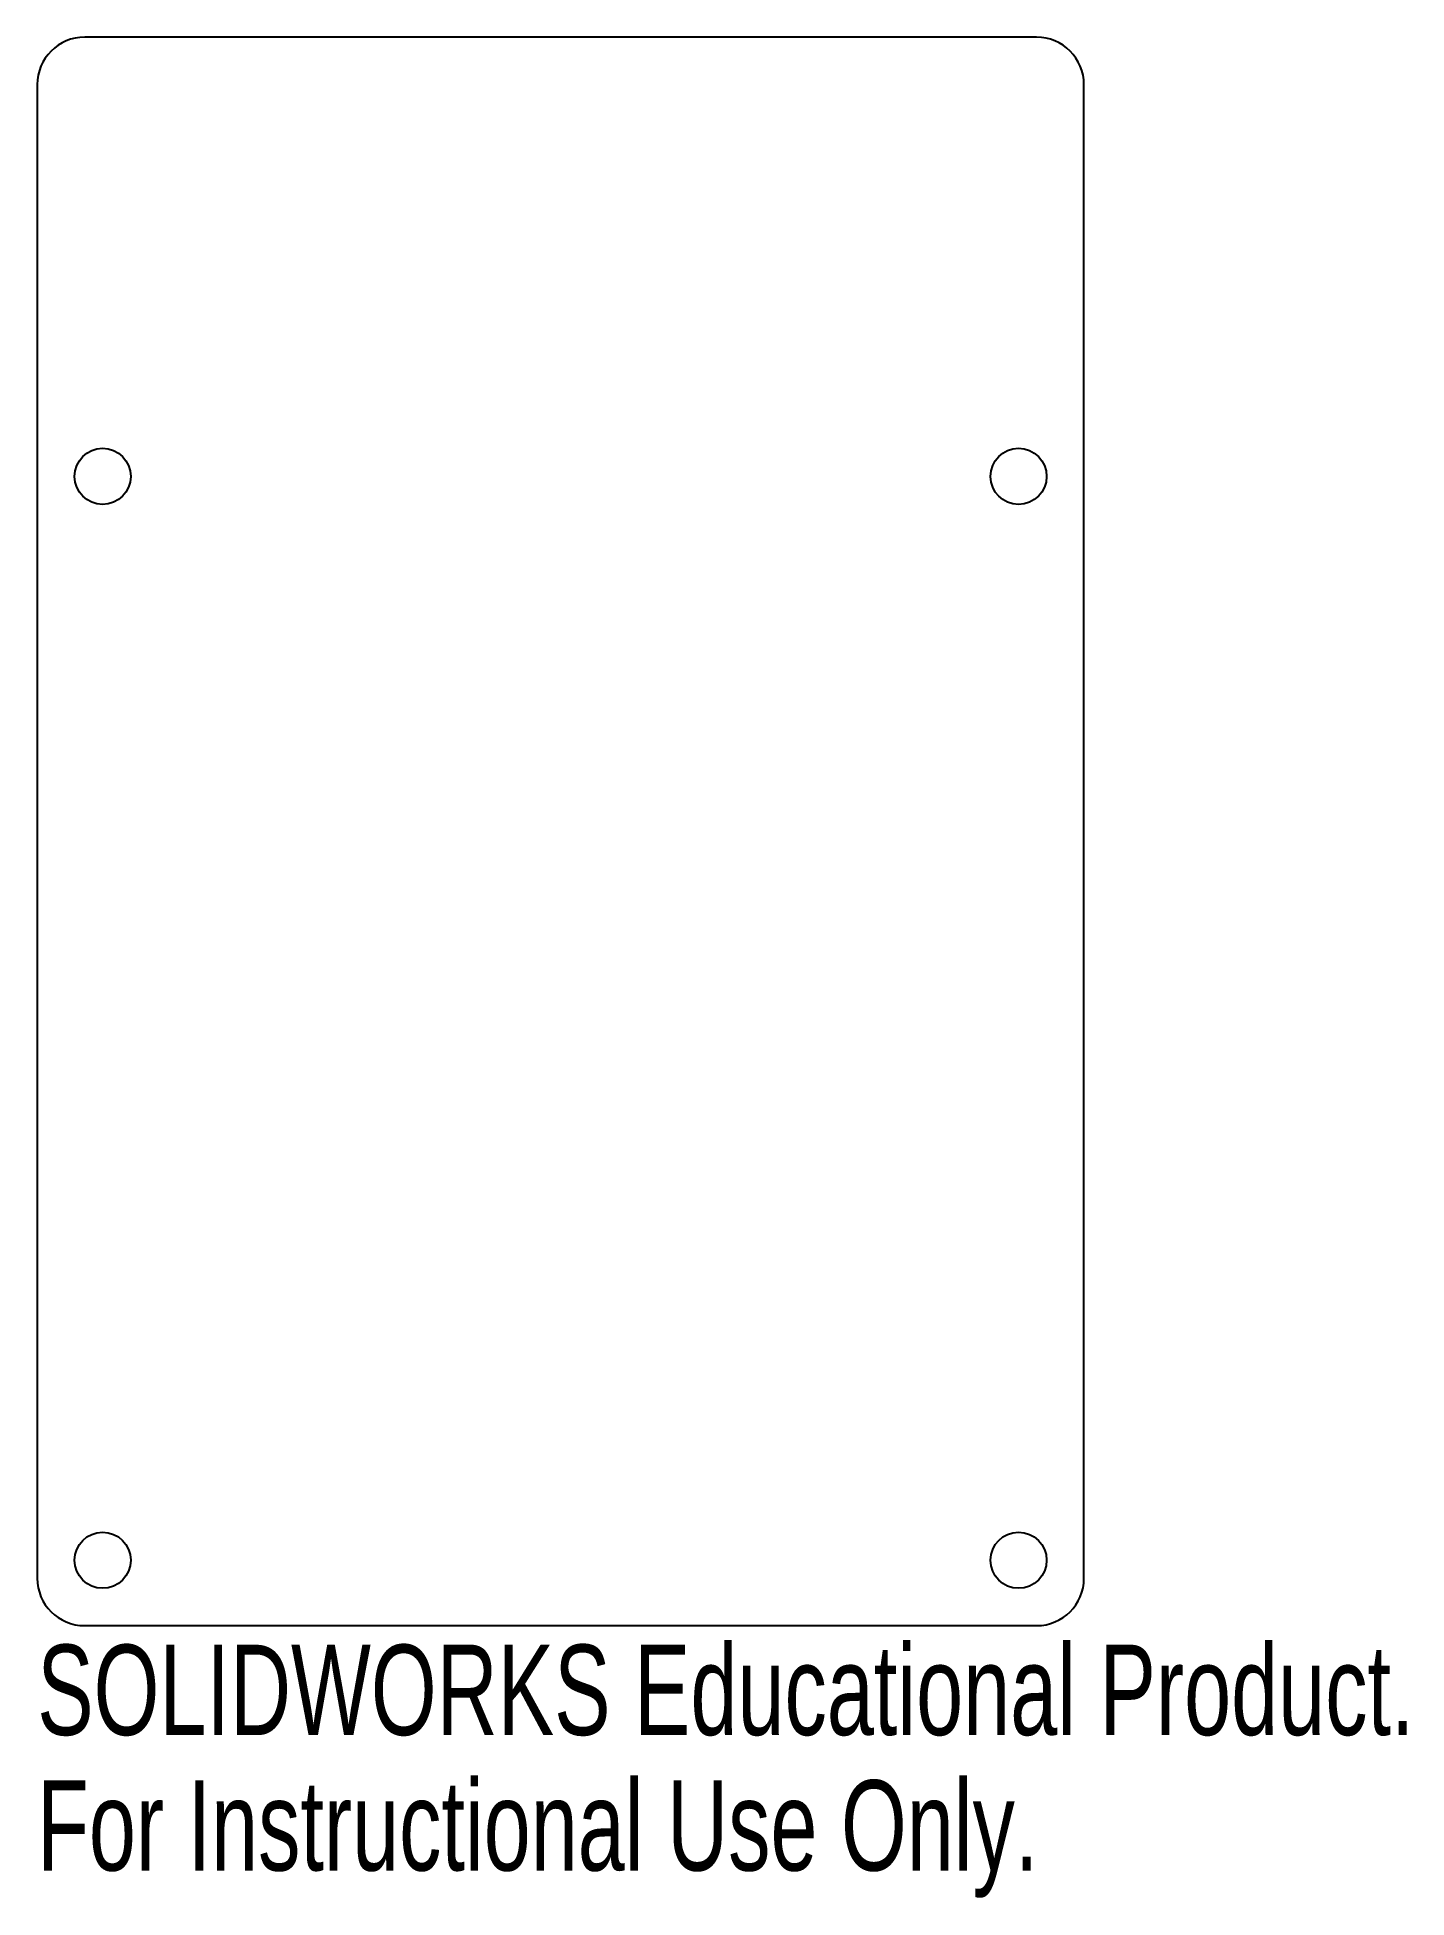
# Model space of a CAD drawing. Header units: inches. Extents: x 0 to 2.88, y -0.57 to 3.35.
import ezdxf

# ---------------------------------------------------------------- set-up
doc = ezdxf.new("R2010")
doc.units = ezdxf.units.IN
doc.header["$MEASUREMENT"] = 0
doc.styles.add('SLDTEXTSTYLE0', font='TXT', dxfattribs={"width": 0.7})

msp = doc.modelspace()

# ---------------------------------------------------------------- linework, layer by layer
at = {"color": 7, "linetype": 'Continuous', "lineweight": 25}
for p, q in [((2.1047, 3.3465), (0.1, 3.3465)), ((0, 3.2465), (0, 0.1)), ((2.2047, 0.1), (2.2047, 3.2465)), ((0.1, 0), (2.1047, 0))]:
    msp.add_line(p, q, dxfattribs=at)
for centre in [(0.1378, 2.4213), (2.0669, 2.4213), (0.1378, 0.1378), (2.0669, 0.1378)]:
    msp.add_circle(centre, 0.0591, dxfattribs=at)
for centre, start, end in [((0.1, 3.2465), 90, 180), ((2.1047, 3.2465), 0, 90), ((0.1, 0.1), 180, 270), ((2.1047, 0.1), 270, 0)]:
    msp.add_arc(centre, 0.1, start, end, dxfattribs=at)

# ---------------------------------------------------------------- texts
at = {"color": 7, "linetype": 'Continuous', "char_height": 0.1903, "attachment_point": 1, "style": 'SLDTEXTSTYLE0'}
for s, insert in [('SOLIDWORKS Educational Product.', (0, -0.0401)), ('For Instructional Use Only.', (0, -0.3256))]:
    msp.add_mtext(s, dxfattribs=dict(at, insert=insert))

doc.saveas('drawing.dxf')
